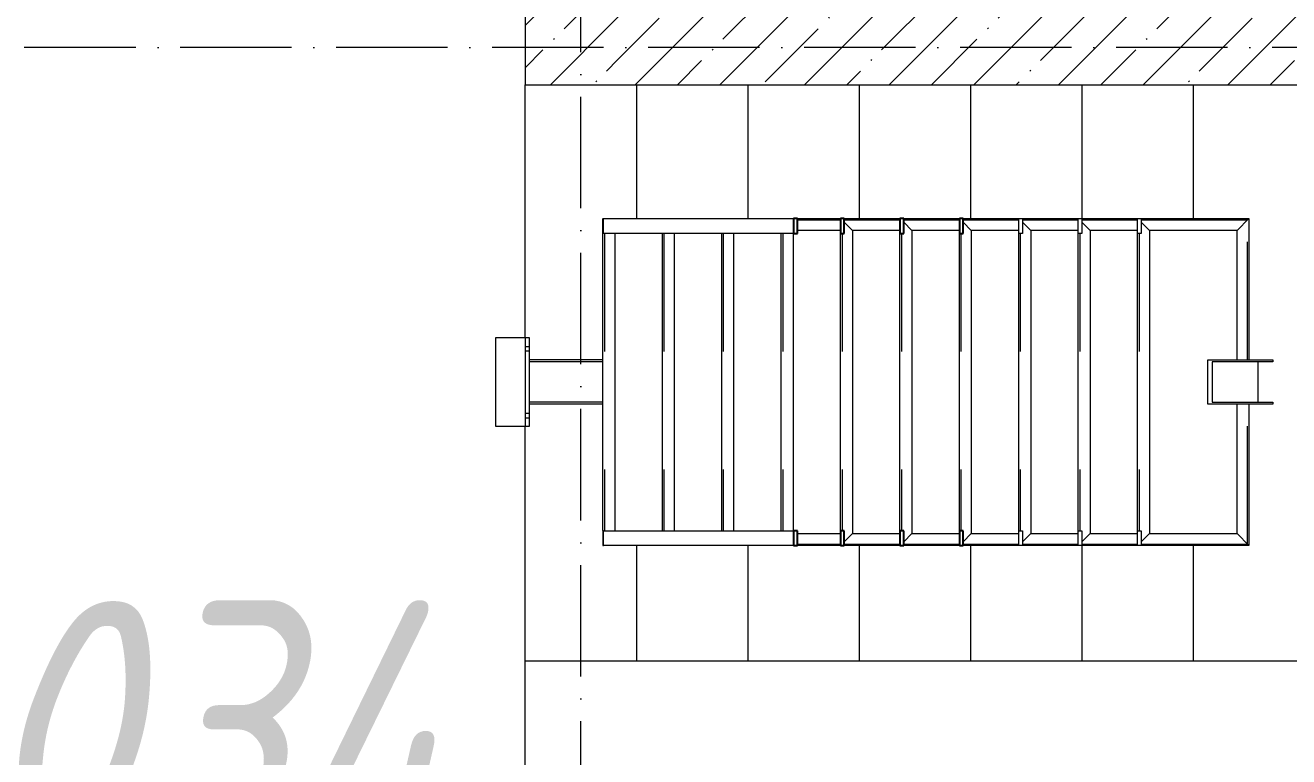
# Model space of a CAD drawing. Header units: millimetres. Extents: x -12989 to 629078, y -109036 to 555275.
# Drawn here: x 365975 to 369378, y -86941 to -84972 of the extents above; entities that cross this region are included whole.
import ezdxf

# ---------------------------------------------------------------- set-up
doc = ezdxf.new("R2010")
doc.units = ezdxf.units.MM
doc.linetypes.add('50_200_ШТРИХ_1Т_ш5_п1_п1_', pattern=[700, 500, -100, 0, -100])
doc.linetypes.add('Штрих', pattern=[635, 317.5, -317.5])
for name, color, linetype, lineweight in [('4 -стяжа', 7, 'Continuous', 30), ('A-FLOR-____-OTLN', 7, 'Continuous', 9), ('A-GENM-____-HDLN', 7, 'Штрих', 9), ('A-GENM-____-MCUT', 7, 'Continuous', 25), ('A-GENM-____-OTLN', 7, 'Continuous', 9), ('A-WALL-____-MCUT-1', 7, 'Continuous', 9), ('A-WALL-____-PATT-1', 7, 'Continuous', 9), ('S-GRID-____-OTLN-1', 7, '50_200_ШТРИХ_1Т_ш5_п1_п1_', 9), ('S-STRS-____-OTLN-1', 7, 'Continuous', 9), ('Марки помещений', 7, 'Continuous', 9)]:
    doc.layers.add(name, color=color, linetype=linetype, lineweight=lineweight)
doc.layers.get('4 -стяжа').off()
doc.styles.add('ISOCPEUR_I_2', font='isocpeui.ttf', dxfattribs={"width": 0.85, "height": 2.3})
pattern_1 = [(45, (283770.7, -86863.46), (-114.04925, 114.04925), []), (45, (283884.76, -86863.46), (-114.04925, 114.04925), [201.612, -40.322, 3.353, -36.97])]

# ---------------------------------------------------------------- blocks, each defined once
blk = doc.blocks.new('ОМ_Нижняя опорная пятка - ОМ_Нижняя опорная пятка-19082064-АР1_План отверстий 3 этажа в осях 1-64_А-ГГ')
at = {"layer": 'A-GENM-____-OTLN'}
for p, q in [((-96, 10), (-96, 0)), ((-84, 10), (-84, 0)), ((84, 10), (84, 0)), ((96, 10), (96, 0))]:
    blk.add_line(p, q, dxfattribs=at)
blk = doc.blocks.new('ОМ_Труба_ГОСТ 8639-82 - ОМ_Труба_ГОСТ 8639-82-26350154-АР1_План отверстий 3 этажа в осях 1-64_А-ГГ')
at = {"layer": 'A-GENM-____-OTLN'}
for p, q in [((19689.1, 44821), (19689.1, 44941)), ((19689.1, 44941), (19864.1, 44941)), ((19864.1, 44935), (19701.2, 44935)), ((19701.2, 44935), (19701.2, 44827)), ((19824, 44935), (19824, 44827)), ((19864.1, 44941), (19864.1, 44935)), ((19864.1, 44821), (19689.1, 44821)), ((19701.2, 44827), (19864.1, 44827)), ((19864.1, 44827), (19864.1, 44821))]:
    blk.add_line(p, q, dxfattribs=at)
blk = doc.blocks.new('ОМ_Уголок_ГОСТ 8509-93 - ОМ_Уголок_ГОСТ 8509-93-26349651-АР1_План отверстий 3 этажа в осях 1-64_А-ГГ')
at = {"layer": 'A-GENM-____-HDLN'}
for p, q in [((4, -4), (380, -4)), ((500, -4), (876, -4))]:
    blk.add_line(p, q, dxfattribs=at)
at = {"layer": 'A-GENM-____-OTLN'}
for p, q in [((380, 0), (0, 0)), ((32, -32), (0, 0)), ((32, -32), (380, -32)), ((880, 0), (500, 0)), ((500, -32), (848, -32)), ((880, 0), (848, -32))]:
    blk.add_line(p, q, dxfattribs=at)
blk = doc.blocks.new('ОМ_Уголок_ГОСТ 8509-93 - ОМ_Уголок_ГОСТ 8509-93-V88-АР1_План отверстий 3 этажа в осях 1-64_А-ГГ')
at = {"layer": 'A-GENM-____-HDLN'}
blk.add_line((40, -4), (840, -4), dxfattribs=at)
at = {"layer": 'A-GENM-____-OTLN'}
for p, q in [((32, -32), (10, -10)), ((32, -32), (848, -32)), ((840, 0), (40, 0)), ((870, -10), (848, -32))]:
    blk.add_line(p, q, dxfattribs=at)
blk = doc.blocks.new('ОМ_Уголок_ГОСТ 8509-93 - ОМ_Уголок_ГОСТ 8509-93-19082047-АР1_План отверстий 3 этажа в осях 1-64_А-ГГ')
at = {"layer": 'A-GENM-____-HDLN'}
blk.add_line((10, -4), (296, -4), dxfattribs=at)
at = {"layer": 'A-GENM-____-OTLN'}
for p, q in [((300, 0), (10, 0)), ((32, -32), (10, -10)), ((32, -32), (268, -32)), ((300, 0), (268, -32))]:
    blk.add_line(p, q, dxfattribs=at)
blk = doc.blocks.new('ОМ_Уголок_ГОСТ 8509-93 - ОМ_Уголок_ГОСТ 8509-93-V89-АР1_План отверстий 3 этажа в осях 1-64_А-ГГ')
at = {"layer": 'A-GENM-____-HDLN'}
blk.add_line((4, -4), (290, -4), dxfattribs=at)
at = {"layer": 'A-GENM-____-OTLN'}
for p, q in [((290, 0), (0, 0)), ((32, -32), (0, 0)), ((32, -32), (268, -32)), ((290, -10), (268, -32))]:
    blk.add_line(p, q, dxfattribs=at)
blk = doc.blocks.new('ОМ_Уголок_ГОСТ 8509-93 - ОМ_Уголок_ГОСТ 8509-93-V90-АР1_План отверстий 3 этажа в осях 1-64_А-ГГ')
at = {"layer": 'A-GENM-____-HDLN'}
blk.add_line((10, -4), (160, -4), dxfattribs=at)
at = {"layer": 'A-GENM-____-OTLN'}
for p, q in [((160, 0), (10, 0)), ((32, -32), (10, -10)), ((32, -32), (160, -32))]:
    blk.add_line(p, q, dxfattribs=at)
blk = doc.blocks.new('ОМ_Уголок_ГОСТ 8509-93 - ОМ_Уголок_ГОСТ 8509-93-V91-АР1_План отверстий 3 этажа в осях 1-64_А-ГГ')
at = {"layer": 'A-GENM-____-HDLN'}
blk.add_line((140, -4), (290, -4), dxfattribs=at)
at = {"layer": 'A-GENM-____-OTLN'}
for p, q in [((290, 0), (140, 0)), ((140, -32), (268, -32)), ((290, -10), (268, -32))]:
    blk.add_line(p, q, dxfattribs=at)
blk = doc.blocks.new('ОМ_Уголок_ГОСТ 8509-93 - ОМ_Уголок_ГОСТ 8509-93-V92-АР1_План отверстий 3 этажа в осях 1-64_А-ГГ')
at = {"layer": 'A-GENM-____-HDLN'}
blk.add_line((40, -4), (840, -4), dxfattribs=at)
at = {"layer": 'A-GENM-____-OTLN'}
for p, q in [((840, 0), (40, 0)), ((40, -32), (840, -32))]:
    blk.add_line(p, q, dxfattribs=at)
blk = doc.blocks.new('ОМ_Уголок_ГОСТ 8509-93 - ОМ_Уголок_ГОСТ 8509-93-V93-АР1_План отверстий 3 этажа в осях 1-64_А-ГГ')
at = {"layer": 'A-GENM-____-HDLN'}
blk.add_line((44.3, -4), (160, -4), dxfattribs=at)
at = {"layer": 'A-GENM-____-OTLN'}
for p, q in [((160, 0), (44.3, 0)), ((44.3, -32), (160, -32))]:
    blk.add_line(p, q, dxfattribs=at)
blk = doc.blocks.new('ОМ_Уголок_ГОСТ 8509-93 - ОМ_Уголок_ГОСТ 8509-93-V94-АР1_План отверстий 3 этажа в осях 1-64_А-ГГ')
at = {"layer": 'A-GENM-____-HDLN'}
blk.add_line((140, -4), (255.7, -4), dxfattribs=at)
at = {"layer": 'A-GENM-____-OTLN'}
for p, q in [((255.7, 0), (140, 0)), ((140, -32), (255.7, -32))]:
    blk.add_line(p, q, dxfattribs=at)
blk = doc.blocks.new('ОМ_Уголок_ГОСТ 8509-93 - ОМ_Уголок_ГОСТ 8509-93-V95-АР1_План отверстий 3 этажа в осях 1-64_А-ГГ')
at = {"layer": 'A-GENM-____-HDLN'}
blk.add_line((40, -4), (840, -4), dxfattribs=at)
at = {"layer": 'A-GENM-____-OTLN'}
for p, q in [((840, 0), (0, 0)), ((1.3, -1.3), (0, 0)), ((40, -32), (840, -32))]:
    blk.add_line(p, q, dxfattribs=at)
blk = doc.blocks.new('ОМ_Труба_ГОСТ 8639-82 - ОМ_Труба_ГОСТ 8639-82-26527904-АР1_План отверстий 3 этажа в осях 1-64_А-ГГ')
at = {"layer": 'A-GENM-____-HDLN'}
for p, q in [((18060, 44935), (17861.5, 44935)), ((18060, 44827), (17861.5, 44827))]:
    blk.add_line(p, q, dxfattribs=at)
at = {"layer": 'A-GENM-____-OTLN'}
for p, q in [((18060, 44941), (17861.5, 44941)), ((18060, 44821), (17861.5, 44821))]:
    blk.add_line(p, q, dxfattribs=at)
blk = doc.blocks.new('ОМ_Уголок_ГОСТ 8510-86 - ОМ_Уголок_ГОСТ 8510-86-19082066-АР1_План отверстий 3 этажа в осях 1-64_А-ГГ')
at = {"layer": 'A-GENM-____-OTLN'}
for p, q in [((0, 0), (0, -90)), ((240, 0), (0, 0)), ((0, -10), (240, -10)), ((240, -90), (240, 0)), ((0, -90), (240, -90))]:
    blk.add_line(p, q, dxfattribs=at)
blk = doc.blocks.new('ОМ_Полоса_Трапеция прямоугольная_Прокат_ГОСТ 103-2006 - ОМ_Полоса_Трапеция прямоугольная_Прокат_ГОСТ 103-2006-19082130-АР1_План отверстий 3 этажа в осях 1-64_А-ГГ')
at = {"layer": 'A-GENM-____-OTLN'}
for p, q in [((19500, 45321), (19510, 45321)), ((19500, 45281), (19500, 45321)), ((19510, 45321), (19510, 45281)), ((19510, 45281), (19500, 45281))]:
    blk.add_line(p, q, dxfattribs=at)
blk = doc.blocks.new('ОМ_Полоса_Трапеция прямоугольная_Прокат_ГОСТ 103-2006 - ОМ_Полоса_Трапеция прямоугольная_Прокат_ГОСТ 103-2006-V96-АР1_План отверстий 3 этажа в осях 1-64_А-ГГ')
at = {"layer": 'A-GENM-____-MCUT'}
for p, q in [((19030, 45321), (19020, 45321)), ((19020, 45321), (19020, 45281)), ((19030, 45281), (19030, 45321)), ((19020, 45281), (19030, 45281))]:
    blk.add_line(p, q, dxfattribs=at)
blk = doc.blocks.new('ОМ_Полоса_Трапеция прямоугольная_Прокат_ГОСТ 103-2006 - ОМ_Полоса_Трапеция прямоугольная_Прокат_ГОСТ 103-2006-V97-АР1_План отверстий 3 этажа в осях 1-64_А-ГГ')
at = {"layer": 'A-GENM-____-MCUT'}
for p, q in [((18870, 45321), (18860, 45321)), ((18860, 45321), (18860, 45281)), ((18870, 45281), (18870, 45321)), ((18860, 45281), (18870, 45281))]:
    blk.add_line(p, q, dxfattribs=at)
blk = doc.blocks.new('ОМ_Полоса_Трапеция прямоугольная_Прокат_ГОСТ 103-2006 - ОМ_Полоса_Трапеция прямоугольная_Прокат_ГОСТ 103-2006-V98-АР1_План отверстий 3 этажа в осях 1-64_А-ГГ')
at = {"layer": 'A-GENM-____-MCUT'}
for p, q in [((18710, 45321), (18700, 45321)), ((18700, 45321), (18700, 45281)), ((18710, 45281), (18710, 45321)), ((18700, 45281), (18710, 45281))]:
    blk.add_line(p, q, dxfattribs=at)
blk = doc.blocks.new('ОМ_Полоса_Прокат_ГОСТ 103-2006 - ОМ_Полоса_Прокат_ГОСТ 103-2006-20723456-АР1_План отверстий 3 этажа в осях 1-64_А-ГГ')
at = {"layer": 'A-GENM-____-MCUT'}
for p, q in [((18584.3, 45321), (18572.8, 45321)), ((18572.8, 45321), (18572.8, 45281)), ((18584.3, 45281), (18584.3, 45321)), ((18572.8, 45281), (18584.3, 45281))]:
    blk.add_line(p, q, dxfattribs=at)
at = {"layer": 'A-GENM-____-OTLN'}
for p, q in [((18061.3, 45281), (18061.3, 45321)), ((18061.3, 45321), (18572.8, 45321)), ((18572.8, 45281), (18061.3, 45281))]:
    blk.add_line(p, q, dxfattribs=at)
blk = doc.blocks.new('ОМ_Полоса_Трапеция прямоугольная_Прокат_ГОСТ 103-2006 - ОМ_Полоса_Трапеция прямоугольная_Прокат_ГОСТ 103-2006-19082170-АР1_План отверстий 3 этажа в осях 1-64_А-ГГ')
at = {"layer": 'A-GENM-____-OTLN'}
for p, q in [((19500, 44481), (19510, 44481)), ((19500, 44441), (19500, 44481)), ((19510, 44481), (19510, 44441)), ((19510, 44441), (19500, 44441))]:
    blk.add_line(p, q, dxfattribs=at)
blk = doc.blocks.new('ОМ_Полоса_Трапеция прямоугольная_Прокат_ГОСТ 103-2006 - ОМ_Полоса_Трапеция прямоугольная_Прокат_ГОСТ 103-2006-V99-АР1_План отверстий 3 этажа в осях 1-64_А-ГГ')
at = {"layer": 'A-GENM-____-MCUT'}
for p, q in [((19030, 44481), (19020, 44481)), ((19020, 44481), (19020, 44441)), ((19030, 44441), (19030, 44481)), ((19020, 44441), (19030, 44441))]:
    blk.add_line(p, q, dxfattribs=at)
blk = doc.blocks.new('ОМ_Полоса_Трапеция прямоугольная_Прокат_ГОСТ 103-2006 - ОМ_Полоса_Трапеция прямоугольная_Прокат_ГОСТ 103-2006-V100-АР1_План отверстий 3 этажа в осях 1-64_А-ГГ')
at = {"layer": 'A-GENM-____-MCUT'}
for p, q in [((18870, 44481), (18860, 44481)), ((18860, 44481), (18860, 44441)), ((18870, 44441), (18870, 44481)), ((18860, 44441), (18870, 44441))]:
    blk.add_line(p, q, dxfattribs=at)
blk = doc.blocks.new('ОМ_Полоса_Трапеция прямоугольная_Прокат_ГОСТ 103-2006 - ОМ_Полоса_Трапеция прямоугольная_Прокат_ГОСТ 103-2006-V101-АР1_План отверстий 3 этажа в осях 1-64_А-ГГ')
at = {"layer": 'A-GENM-____-MCUT'}
for p, q in [((18710, 44481), (18700, 44481)), ((18700, 44481), (18700, 44441)), ((18710, 44441), (18710, 44481)), ((18700, 44441), (18710, 44441))]:
    blk.add_line(p, q, dxfattribs=at)
blk = doc.blocks.new('ОМ_Полоса_Прокат_ГОСТ 103-2006 - ОМ_Полоса_Прокат_ГОСТ 103-2006-19082171-АР1_План отверстий 3 этажа в осях 1-64_А-ГГ')
at = {"layer": 'A-GENM-____-OTLN'}
for p, q in [((18060, 44481), (18060, 44441)), ((18061.3, 44481), (18060, 44481)), ((18060, 44441), (18061.3, 44441))]:
    blk.add_line(p, q, dxfattribs=at)
blk = doc.blocks.new('ОМ_Полоса_Прокат_ГОСТ 103-2006 - ОМ_Полоса_Прокат_ГОСТ 103-2006-20723498-АР1_План отверстий 3 этажа в осях 1-64_А-ГГ')
at = {"layer": 'A-GENM-____-MCUT'}
for p, q in [((18584.3, 44481), (18572.8, 44481)), ((18572.8, 44481), (18572.8, 44441)), ((18584.3, 44441), (18584.3, 44481)), ((18572.8, 44441), (18584.3, 44441))]:
    blk.add_line(p, q, dxfattribs=at)
at = {"layer": 'A-GENM-____-OTLN'}
for p, q in [((18061.3, 44441), (18061.3, 44481)), ((18061.3, 44481), (18572.8, 44481)), ((18572.8, 44441), (18061.3, 44441))]:
    blk.add_line(p, q, dxfattribs=at)
blk = doc.blocks.new('3эт')
at = {"layer": 'S-GRID-____-OTLN-1', "color": 251, "ltscale": 0.6, "true_color": 0x636466}
for p, q in [((367470.7, -91346.1), (367470.7, -80328.4)), ((387697.2, -85032.4), (279101.9, -85032.4))]:
    blk.add_line(p, q, dxfattribs=at)

msp = doc.modelspace()

# ---------------------------------------------------------------- hatches: boundary and pattern name
at = {"layer": 'A-WALL-____-PATT-1'}
h = msp.add_hatch(dxfattribs=at)
h.set_pattern_fill('FP_38', color=256, style=0, pattern_type=2)
h.set_pattern_definition(pattern_1)
h.paths.add_polyline_path([(367570.7074, -85132.4142), (367570.7074, -81032.4142), (367320.7074, -81032.4142), (367320.7074, -85132.4142)], flags=0)
h = msp.add_hatch(dxfattribs=at)
h.set_pattern_fill('FP_38', color=256, style=0, pattern_type=2)
h.set_pattern_definition(pattern_1)
h.paths.add_polyline_path([(372770.7074, -85132.4142), (372770.7074, -84882.4142), (367570.7074, -84882.4142), (367570.7074, -85132.4142), (372130.2449, -85132.4142)], flags=0)

# ---------------------------------------------------------------- linework, layer by layer
at = {"layer": 'A-FLOR-____-OTLN'}
for p, q in [((367320.7074, -85812.4142), (367320.7074, -85132.4142)), ((367320.7074, -88532.4142), (367320.7074, -86052.4142))]:
    msp.add_line(p, q, dxfattribs=at)
at = {"layer": 'A-WALL-____-MCUT-1'}
for p, q in [((367320.7074, -81032.4142), (367320.7074, -85132.4142)), ((367320.7074, -85132.4142), (372770.7074, -85132.4142))]:
    msp.add_line(p, q, dxfattribs=at)
at = {"layer": 'S-STRS-____-OTLN-1'}
for p, q in [((367620.7074, -85132.4142), (367620.7074, -85492.4142)), ((367620.7074, -85132.4142), (367620.7074, -85492.4142)), ((367920.7074, -85132.4142), (367920.7074, -85492.4142)), ((367920.7074, -85132.4142), (367920.7074, -85492.4142)), ((368220.7074, -85132.4142), (368220.7074, -85492.4142)), ((368220.7074, -85132.4142), (368220.7074, -85492.4142)), ((368520.7074, -85132.4142), (368520.7074, -85492.4142)), ((368520.7074, -85132.4142), (368520.7074, -85492.4142)), ((368820.7074, -85132.4142), (368820.7074, -85492.4142)), ((368820.7074, -85132.4142), (368820.7074, -85492.4142)), ((369120.7074, -85132.4142), (369120.7074, -85492.4142)), ((369120.7074, -85132.4142), (369120.7074, -85492.4142)), ((367620.7074, -86372.4142), (367620.7074, -86682.4142)), ((367620.7074, -86372.4142), (367620.7074, -86682.4142)), ((367920.7074, -86372.4142), (367920.7074, -86682.4142)), ((367920.7074, -86372.4142), (367920.7074, -86682.4142)), ((368220.7074, -86372.4142), (368220.7074, -86682.4142)), ((368220.7074, -86372.4142), (368220.7074, -86682.4142)), ((368520.7074, -86372.4142), (368520.7074, -86682.4142)), ((368520.7074, -86372.4142), (368520.7074, -86682.4142)), ((368820.7074, -86372.4142), (368820.7074, -86682.4142)), ((368820.7074, -86372.4142), (368820.7074, -86682.4142)), ((369120.7074, -86372.4142), (369120.7074, -86682.4142)), ((369120.7074, -86372.4142), (369120.7074, -86682.4142)), ((367320.7074, -86682.4142), (367620.7074, -86682.4142)), ((367620.7074, -86682.4142), (367920.7074, -86682.4142)), ((367920.7074, -86682.4142), (368220.7074, -86682.4142)), ((368220.7074, -86682.4142), (368520.7074, -86682.4142)), ((368520.7074, -86682.4142), (368820.7074, -86682.4142)), ((368820.7074, -86682.4142), (369120.7074, -86682.4142)), ((369120.7074, -86682.4142), (369420.7074, -86682.4142))]:
    msp.add_line(p, q, dxfattribs=at)

# ---------------------------------------------------------------- block references
at = {"layer": '4 -стяжа'}
msp.add_blockref('3эт', (0, 0), dxfattribs=at)
at = {"layer": 'A-GENM-____-OTLN', "extrusion": (0, 0, -1)}
for name, p, rotation in [('ОМ_Уголок_ГОСТ 8509-93 - ОМ_Уголок_ГОСТ 8509-93-V95-АР1_План отверстий 3 этажа в осях 1-64_А-ГГ', (-367530.7074, -85492.4142), 269.9999999999989), ('ОМ_Уголок_ГОСТ 8509-93 - ОМ_Уголок_ГОСТ 8509-93-V88-АР1_План отверстий 3 этажа в осях 1-64_А-ГГ', (-368170.7074, -85492.4142), 269.9999999999989), ('ОМ_Уголок_ГОСТ 8509-93 - ОМ_Уголок_ГОСТ 8509-93-V88-АР1_План отверстий 3 этажа в осях 1-64_А-ГГ', (-368330.7074, -85492.4142), 269.9999999999989), ('ОМ_Уголок_ГОСТ 8509-93 - ОМ_Уголок_ГОСТ 8509-93-V88-АР1_План отверстий 3 этажа в осях 1-64_А-ГГ', (-368490.7074, -85492.4142), 269.9999999999989), ('ОМ_Уголок_ГОСТ 8509-93 - ОМ_Уголок_ГОСТ 8509-93-V88-АР1_План отверстий 3 этажа в осях 1-64_А-ГГ', (-368650.7074, -85492.4142), 269.9999999999989), ('ОМ_Уголок_ГОСТ 8509-93 - ОМ_Уголок_ГОСТ 8509-93-V88-АР1_План отверстий 3 этажа в осях 1-64_А-ГГ', (-368810.7074, -85492.4142), 269.9999999999989), ('ОМ_Уголок_ГОСТ 8509-93 - ОМ_Уголок_ГОСТ 8509-93-V88-АР1_План отверстий 3 этажа в осях 1-64_А-ГГ', (-368970.7074, -85492.4142), 269.9999999999989), ('ОМ_Уголок_ГОСТ 8509-93 - ОМ_Уголок_ГОСТ 8509-93-26349651-АР1_План отверстий 3 этажа в осях 1-64_А-ГГ', (-369270.7074, -86372.4142), 89.99999999999908), ('ОМ_Уголок_ГОСТ 8509-93 - ОМ_Уголок_ГОСТ 8509-93-V92-АР1_План отверстий 3 этажа в осях 1-64_А-ГГ', (-367690.7074, -85492.4142), 269.9999999999989), ('ОМ_Уголок_ГОСТ 8509-93 - ОМ_Уголок_ГОСТ 8509-93-V92-АР1_План отверстий 3 этажа в осях 1-64_А-ГГ', (-367850.7074, -85492.4142), 269.9999999999989), ('ОМ_Уголок_ГОСТ 8509-93 - ОМ_Уголок_ГОСТ 8509-93-V92-АР1_План отверстий 3 этажа в осях 1-64_А-ГГ', (-368010.7074, -85492.4142), 269.9999999999989), ('ОМ_Уголок_ГОСТ 8510-86 - ОМ_Уголок_ГОСТ 8510-86-19082066-АР1_План отверстий 3 этажа в осях 1-64_А-ГГ', (-367332.1967, -86052.4142), 89.99999999999918), ('ОМ_Уголок_ГОСТ 8509-93 - ОМ_Уголок_ГОСТ 8509-93-V93-АР1_План отверстий 3 этажа в осях 1-64_А-ГГ', (-368010.7074, -86372.4142), 180), ('ОМ_Уголок_ГОСТ 8509-93 - ОМ_Уголок_ГОСТ 8509-93-V90-АР1_План отверстий 3 этажа в осях 1-64_А-ГГ', (-368170.7074, -86372.4142), 180), ('ОМ_Уголок_ГОСТ 8509-93 - ОМ_Уголок_ГОСТ 8509-93-V90-АР1_План отверстий 3 этажа в осях 1-64_А-ГГ', (-368330.7074, -86372.4142), 180), ('ОМ_Уголок_ГОСТ 8509-93 - ОМ_Уголок_ГОСТ 8509-93-V90-АР1_План отверстий 3 этажа в осях 1-64_А-ГГ', (-368490.7074, -86372.4142), 180), ('ОМ_Уголок_ГОСТ 8509-93 - ОМ_Уголок_ГОСТ 8509-93-V90-АР1_План отверстий 3 этажа в осях 1-64_А-ГГ', (-368650.7074, -86372.4142), 180), ('ОМ_Уголок_ГОСТ 8509-93 - ОМ_Уголок_ГОСТ 8509-93-V90-АР1_План отверстий 3 этажа в осях 1-64_А-ГГ', (-368810.7074, -86372.4142), 180), ('ОМ_Уголок_ГОСТ 8509-93 - ОМ_Уголок_ГОСТ 8509-93-19082047-АР1_План отверстий 3 этажа в осях 1-64_А-ГГ', (-368970.7074, -86372.4142), 180)]:
    msp.add_blockref(name, p, dxfattribs=dict(at, rotation=rotation))
at = {"layer": 'A-GENM-____-OTLN'}
for name, p in [('ОМ_Полоса_Прокат_ГОСТ 103-2006 - ОМ_Полоса_Прокат_ГОСТ 103-2006-20723456-АР1_План отверстий 3 этажа в осях 1-64_А-ГГ', (349470.7074, -130813.4561)), ('ОМ_Полоса_Трапеция прямоугольная_Прокат_ГОСТ 103-2006 - ОМ_Полоса_Трапеция прямоугольная_Прокат_ГОСТ 103-2006-V98-АР1_План отверстий 3 этажа в осях 1-64_А-ГГ', (349470.7074, -130813.4561)), ('ОМ_Полоса_Трапеция прямоугольная_Прокат_ГОСТ 103-2006 - ОМ_Полоса_Трапеция прямоугольная_Прокат_ГОСТ 103-2006-V97-АР1_План отверстий 3 этажа в осях 1-64_А-ГГ', (349470.7074, -130813.4561)), ('ОМ_Полоса_Трапеция прямоугольная_Прокат_ГОСТ 103-2006 - ОМ_Полоса_Трапеция прямоугольная_Прокат_ГОСТ 103-2006-V96-АР1_План отверстий 3 этажа в осях 1-64_А-ГГ', (349470.7074, -130813.4561)), ('ОМ_Полоса_Трапеция прямоугольная_Прокат_ГОСТ 103-2006 - ОМ_Полоса_Трапеция прямоугольная_Прокат_ГОСТ 103-2006-19082130-АР1_План отверстий 3 этажа в осях 1-64_А-ГГ', (349150.7074, -130813.4561)), ('ОМ_Полоса_Трапеция прямоугольная_Прокат_ГОСТ 103-2006 - ОМ_Полоса_Трапеция прямоугольная_Прокат_ГОСТ 103-2006-19082130-АР1_План отверстий 3 этажа в осях 1-64_А-ГГ', (349310.7074, -130813.4561)), ('ОМ_Полоса_Трапеция прямоугольная_Прокат_ГОСТ 103-2006 - ОМ_Полоса_Трапеция прямоугольная_Прокат_ГОСТ 103-2006-19082130-АР1_План отверстий 3 этажа в осях 1-64_А-ГГ', (349470.7074, -130813.4561)), ('ОМ_Труба_ГОСТ 8639-82 - ОМ_Труба_ГОСТ 8639-82-26527904-АР1_План отверстий 3 этажа в осях 1-64_А-ГГ', (349470.7074, -130813.4561)), ('ОМ_Труба_ГОСТ 8639-82 - ОМ_Труба_ГОСТ 8639-82-26350154-АР1_План отверстий 3 этажа в осях 1-64_А-ГГ', (349470.7074, -130813.4561)), ('ОМ_Полоса_Прокат_ГОСТ 103-2006 - ОМ_Полоса_Прокат_ГОСТ 103-2006-19082171-АР1_План отверстий 3 этажа в осях 1-64_А-ГГ', (349470.7074, -130813.4561)), ('ОМ_Полоса_Прокат_ГОСТ 103-2006 - ОМ_Полоса_Прокат_ГОСТ 103-2006-20723498-АР1_План отверстий 3 этажа в осях 1-64_А-ГГ', (349470.7074, -130813.4561)), ('ОМ_Полоса_Трапеция прямоугольная_Прокат_ГОСТ 103-2006 - ОМ_Полоса_Трапеция прямоугольная_Прокат_ГОСТ 103-2006-V101-АР1_План отверстий 3 этажа в осях 1-64_А-ГГ', (349470.7074, -130813.4561)), ('ОМ_Полоса_Трапеция прямоугольная_Прокат_ГОСТ 103-2006 - ОМ_Полоса_Трапеция прямоугольная_Прокат_ГОСТ 103-2006-V100-АР1_План отверстий 3 этажа в осях 1-64_А-ГГ', (349470.7074, -130813.4561)), ('ОМ_Полоса_Трапеция прямоугольная_Прокат_ГОСТ 103-2006 - ОМ_Полоса_Трапеция прямоугольная_Прокат_ГОСТ 103-2006-V99-АР1_План отверстий 3 этажа в осях 1-64_А-ГГ', (349470.7074, -130813.4561)), ('ОМ_Полоса_Трапеция прямоугольная_Прокат_ГОСТ 103-2006 - ОМ_Полоса_Трапеция прямоугольная_Прокат_ГОСТ 103-2006-19082170-АР1_План отверстий 3 этажа в осях 1-64_А-ГГ', (349150.7074, -130813.4561)), ('ОМ_Полоса_Трапеция прямоугольная_Прокат_ГОСТ 103-2006 - ОМ_Полоса_Трапеция прямоугольная_Прокат_ГОСТ 103-2006-19082170-АР1_План отверстий 3 этажа в осях 1-64_А-ГГ', (349310.7074, -130813.4561)), ('ОМ_Полоса_Трапеция прямоугольная_Прокат_ГОСТ 103-2006 - ОМ_Полоса_Трапеция прямоугольная_Прокат_ГОСТ 103-2006-19082170-АР1_План отверстий 3 этажа в осях 1-64_А-ГГ', (349470.7074, -130813.4561))]:
    msp.add_blockref(name, p, dxfattribs=at)
at = {"layer": 'A-GENM-____-OTLN', "extrusion": (0, 0, -1)}
for name, p in [('ОМ_Уголок_ГОСТ 8509-93 - ОМ_Уголок_ГОСТ 8509-93-V94-АР1_План отверстий 3 этажа в осях 1-64_А-ГГ', (-368310.7074, -85492.4142)), ('ОМ_Уголок_ГОСТ 8509-93 - ОМ_Уголок_ГОСТ 8509-93-V91-АР1_План отверстий 3 этажа в осях 1-64_А-ГГ', (-368470.7074, -85492.4142)), ('ОМ_Уголок_ГОСТ 8509-93 - ОМ_Уголок_ГОСТ 8509-93-V91-АР1_План отверстий 3 этажа в осях 1-64_А-ГГ', (-368630.7074, -85492.4142)), ('ОМ_Уголок_ГОСТ 8509-93 - ОМ_Уголок_ГОСТ 8509-93-V91-АР1_План отверстий 3 этажа в осях 1-64_А-ГГ', (-368790.7074, -85492.4142)), ('ОМ_Уголок_ГОСТ 8509-93 - ОМ_Уголок_ГОСТ 8509-93-V91-АР1_План отверстий 3 этажа в осях 1-64_А-ГГ', (-368950.7074, -85492.4142)), ('ОМ_Уголок_ГОСТ 8509-93 - ОМ_Уголок_ГОСТ 8509-93-V91-АР1_План отверстий 3 этажа в осях 1-64_А-ГГ', (-369110.7074, -85492.4142)), ('ОМ_Уголок_ГОСТ 8509-93 - ОМ_Уголок_ГОСТ 8509-93-V89-АР1_План отверстий 3 этажа в осях 1-64_А-ГГ', (-369270.7074, -85492.4142))]:
    msp.add_blockref(name, p, dxfattribs=at)
at = {"layer": 'A-GENM-____-OTLN', "rotation": 90.00000000000084}
msp.add_blockref('ОМ_Нижняя опорная пятка - ОМ_Нижняя опорная пятка-19082064-АР1_План отверстий 3 этажа в осях 1-64_А-ГГ', (367332.1967, -85932.4142), dxfattribs=at)

# ---------------------------------------------------------------- texts
at = {"layer": 'Марки помещений', "insert": (365254.2119, -86521.8485), "char_height": 700, "width": 817.72125, "attachment_point": 1, "style": 'ISOCPEUR_I_2'}
msp.add_mtext('3.034', dxfattribs=at)

doc.saveas('drawing.dxf')
